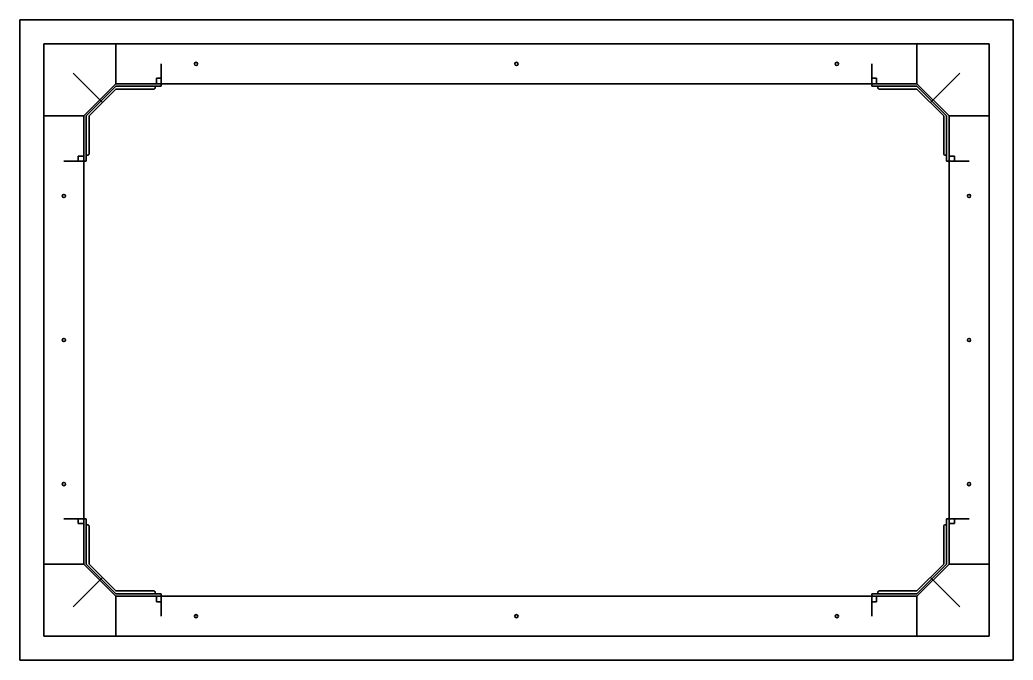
# Model space of a CAD drawing. Header units: millimetres. Extents: x 479 to 7862, y 682 to 3104.
# Drawn here: x 4716 to 5956, y 1640 to 2440 of the extents above; entities that cross this region are included whole.
import ezdxf

# ---------------------------------------------------------------- set-up
doc = ezdxf.new("R2010")
doc.units = ezdxf.units.MM
doc.layers.add('IF-FURN', color=7, linetype='Continuous', lineweight=35)

msp = doc.modelspace()

# ---------------------------------------------------------------- linework, layer by layer
at = {"layer": 'IF-FURN'}
for p, q in [((5956.4, 2440.2), (4716.4, 2440.2)), ((4716.4, 2440.2), (4716.4, 1640.2)), ((5956.4, 1640.2), (5956.4, 2440.2)), ((4746.4, 2320.2), (4746.4, 2410.2)), ((4746.4, 2410.2), (4836.4, 2410.2)), ((5836.4, 2410.2), (4836.4, 2410.2)), ((4836.4, 2360.2), (4836.4, 2410.2)), ((4836.4, 2410.2), (4936.4, 2410.2)), ((5836.4, 2360.2), (5836.4, 2410.2)), ((5836.4, 2410.2), (5926.4, 2410.2)), ((5926.4, 2410.2), (5926.4, 2320.2)), ((4893, 2357.2), (4893, 2385.2)), ((5779.9, 2357.2), (5779.9, 2385.2)), ((4819.7, 2336.9), (4783.1, 2373.6)), ((5853.2, 2336.9), (5889.8, 2373.6)), ((4796.4, 2320.2), (4836.4, 2360.2)), ((4836.4, 2357.2), (4799.4, 2320.2)), ((5836.4, 2360.2), (4836.4, 2360.2)), ((4836.4, 2360.2), (4887, 2360.2)), ((4893, 2357.2), (4836.4, 2357.2)), ((4885.5, 2357.2), (4885.5, 2355.2)), ((4893, 2367.2), (4887, 2367.2)), ((4887, 2367.2), (4887, 2360.2)), ((4893, 2360.2), (4893, 2367.2)), ((4893, 2360.2), (4893, 2357.2)), ((5779.9, 2360.2), (5779.9, 2367.2)), ((5779.9, 2367.2), (5782.9, 2367.2)), ((5779.9, 2367.2), (5785.9, 2367.2)), ((5779.9, 2360.2), (5779.9, 2357.2)), ((5779.9, 2357.2), (5836.4, 2357.2)), ((5785.9, 2367.2), (5785.9, 2360.2)), ((5836.4, 2360.2), (5785.9, 2360.2)), ((5785.9, 2357.2), (5787.4, 2357.2)), ((5787.4, 2357.2), (5787.4, 2355.2)), ((5787.4, 2357.2), (5794.9, 2357.2)), ((5836.4, 2360.2), (5876.4, 2320.2)), ((5873.4, 2320.2), (5836.4, 2357.2)), ((4836.4, 2353.7), (4803, 2320.2)), ((4884.2, 2353.7), (4836.4, 2353.7)), ((4884.2, 2353.7), (4836.4, 2353.7)), ((5788.7, 2353.7), (5836.4, 2353.7)), ((5869.9, 2320.2), (5836.4, 2353.7)), ((4746.4, 1760.2), (4746.4, 2320.2)), ((4796.4, 2320.2), (4746.4, 2320.2)), ((4746.4, 2320.2), (4746.4, 2220.2)), ((4796.4, 1760.2), (4796.4, 2320.2)), ((4796.4, 2320.2), (4796.4, 2269.7)), ((4799.4, 2263.7), (4799.4, 2320.2)), ((4803, 2272.5), (4803, 2320.2)), ((5869.9, 2272.5), (5869.9, 2320.2)), ((5869.9, 2272.5), (5869.9, 2320.2)), ((5873.4, 2263.7), (5873.4, 2320.2)), ((5876.4, 1760.2), (5876.4, 2320.2)), ((5876.4, 1760.2), (5876.4, 2320.2)), ((5926.4, 2320.2), (5876.4, 2320.2)), ((5876.4, 2320.2), (5876.4, 2269.7)), ((5926.4, 1760.2), (5926.4, 2320.2)), ((5926.4, 1760.2), (5926.4, 2320.2)), ((4789.4, 2263.7), (4789.4, 2269.7)), ((4789.4, 2269.7), (4796.4, 2269.7)), ((4799.4, 2271.2), (4799.4, 2278.7)), ((4799.4, 2269.7), (4799.4, 2271.2)), ((4799.4, 2271.2), (4801.4, 2271.2)), ((5873.4, 2271.2), (5871.4, 2271.2)), ((5883.4, 2269.7), (5876.4, 2269.7)), ((5883.4, 2263.7), (5883.4, 2269.7)), ((4799.4, 2263.7), (4771.4, 2263.7)), ((4789.4, 2263.7), (4789.4, 2266.7)), ((4796.4, 2263.7), (4789.4, 2263.7)), ((4796.4, 2263.7), (4799.4, 2263.7)), ((5876.4, 2263.7), (5873.4, 2263.7)), ((5873.4, 2263.7), (5901.4, 2263.7)), ((5876.4, 2263.7), (5883.4, 2263.7)), ((4799.4, 1816.8), (4771.4, 1816.8)), ((4796.4, 1816.8), (4789.4, 1816.8)), ((4789.4, 1816.8), (4789.4, 1810.8)), ((4789.4, 1810.8), (4796.4, 1810.8)), ((4796.4, 1816.8), (4799.4, 1816.8)), ((4796.4, 1760.2), (4796.4, 1810.8)), ((4799.4, 1816.8), (4799.4, 1760.2)), ((5876.4, 1816.8), (5873.4, 1816.8)), ((5873.4, 1816.8), (5873.4, 1760.2)), ((5873.4, 1816.8), (5901.4, 1816.8)), ((5873.4, 1810.8), (5873.4, 1809.2)), ((5876.4, 1816.8), (5883.4, 1816.8)), ((5876.4, 1760.2), (5876.4, 1810.8)), ((5883.4, 1810.8), (5876.4, 1810.8)), ((5883.4, 1816.8), (5883.4, 1813.8)), ((5883.4, 1816.8), (5883.4, 1810.8)), ((4799.4, 1809.2), (4801.4, 1809.2)), ((4803, 1808), (4803, 1760.2)), ((4803, 1808), (4803, 1760.2)), ((5869.9, 1808), (5869.9, 1760.2)), ((5873.4, 1809.2), (5871.4, 1809.2)), ((5873.4, 1809.2), (5873.4, 1801.8)), ((4796.4, 1760.2), (4746.4, 1760.2)), ((4746.4, 1760.2), (4746.4, 1670.2)), ((4836.4, 1720.2), (4796.4, 1760.2)), ((4799.4, 1760.2), (4836.4, 1723.2)), ((4803, 1760.2), (4836.4, 1726.8)), ((5876.4, 1760.2), (5836.4, 1720.2)), ((5836.4, 1723.2), (5873.4, 1760.2)), ((5836.4, 1726.8), (5869.9, 1760.2)), ((5926.4, 1760.2), (5876.4, 1760.2)), ((5926.4, 1670.2), (5926.4, 1760.2)), ((4819.7, 1743.5), (4783.1, 1706.8)), ((5853.2, 1743.5), (5889.8, 1706.8)), ((4884.2, 1726.8), (4836.4, 1726.8)), ((4885.5, 1723.2), (4885.5, 1725.2)), ((5787.4, 1723.2), (5787.4, 1725.2)), ((5788.7, 1726.8), (5836.4, 1726.8)), ((5788.7, 1726.8), (5836.4, 1726.8)), ((4893, 1723.2), (4836.4, 1723.2)), ((5836.4, 1720.2), (4836.4, 1720.2)), ((4836.4, 1670.2), (4836.4, 1720.2)), ((4836.4, 1720.2), (4887, 1720.2)), ((4885.5, 1723.2), (4878, 1723.2)), ((4887, 1723.2), (4885.5, 1723.2)), ((4887, 1713.2), (4887, 1720.2)), ((4893, 1713.2), (4887, 1713.2)), ((4893, 1713.2), (4890, 1713.2)), ((4893, 1720.2), (4893, 1723.2)), ((4893, 1723.2), (4893, 1695.2)), ((4893, 1720.2), (4893, 1713.2)), ((5779.9, 1720.2), (5779.9, 1723.2)), ((5779.9, 1723.2), (5836.4, 1723.2)), ((5779.9, 1723.2), (5779.9, 1695.2)), ((5779.9, 1720.2), (5779.9, 1713.2)), ((5779.9, 1713.2), (5785.9, 1713.2)), ((5836.4, 1720.2), (5785.9, 1720.2)), ((5785.9, 1713.2), (5785.9, 1720.2)), ((5836.4, 1670.2), (5836.4, 1720.2)), ((4746.4, 1670.2), (4836.4, 1670.2)), ((5836.4, 1670.2), (4836.4, 1670.2)), ((5836.4, 1670.2), (5926.4, 1670.2)), ((4716.4, 1640.2), (5956.4, 1640.2))]:
    msp.add_line(p, q, dxfattribs=at)
for centre in [(4936.4, 2385.2), (5336.4, 2385.2), (5736.4, 2385.2), (4771.4, 2220.2), (5901.4, 2220.2), (4771.4, 2040.2), (5901.4, 2040.2), (4771.4, 1860.2), (5901.4, 1860.2), (4936.4, 1695.2), (5336.4, 1695.2), (5736.4, 1695.2)]:
    msp.add_circle(centre, 2, dxfattribs=at)
for centre, start, end in [((4883.3, 2355.7), 293.3966, 346.9705), ((5789.6, 2355.7), 193.0295, 246.6034), ((4800.9, 2273.3), 283.0295, 336.6034), ((5871.9, 2273.3), 203.3966, 256.9705), ((4800.9, 1807.1), 23.3966, 76.9705), ((5871.9, 1807.1), 103.0295, 156.6034), ((4883.3, 1724.7), 13.0295, 66.6034), ((5789.6, 1724.7), 113.3966, 166.9705)]:
    msp.add_arc(centre, 2.22, start, end, dxfattribs=at)

doc.saveas('drawing.dxf')
